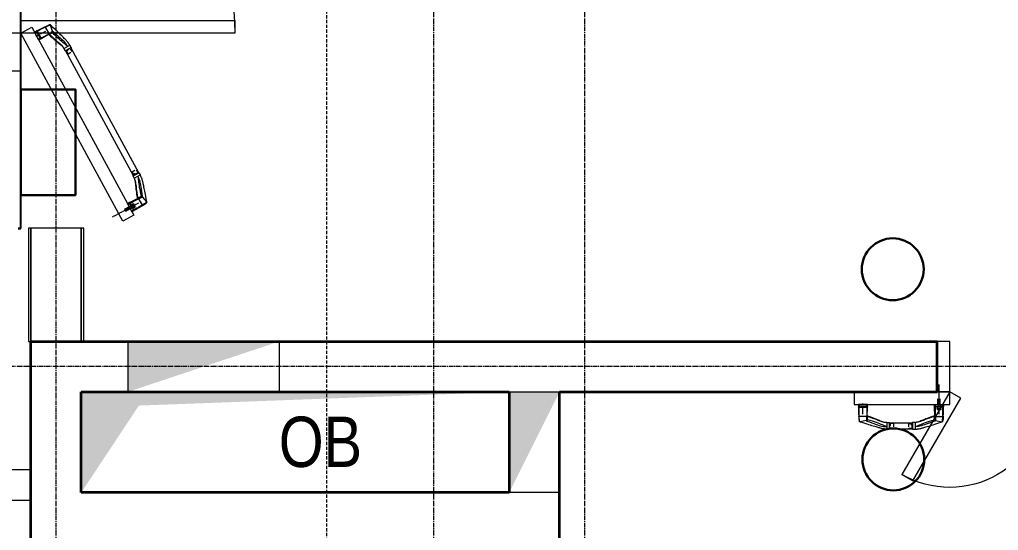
# Model space of a CAD drawing. Header units: millimetres. Extents: x -65509 to 912790, y 446 to 713294.
# Drawn here: x 483956 to 487844, y 513433 to 515462 of the extents above; entities that cross this region are included whole.
import ezdxf
from ezdxf import colors
from ezdxf.entities.mleader import LeaderData, LeaderLine
from ezdxf.math import Vec2, Vec3

# ---------------------------------------------------------------- set-up
doc = ezdxf.new("R2010")
doc.units = ezdxf.units.MM
for name, pattern in [('CENTER2', [28.575, 19.05, -3.175, 3.175, -3.175]), ('CENTERLINE', [30, 12, -1.5, 3, -1.5, 12]), ('DASHED', [19.05, 12.7, -6.35]), ('HIDDEN', [9.525, 6.35, -3.175])]:
    doc.linetypes.add(name, pattern=pattern)
for name, color, linetype, lineweight in [('АР_Витраж', 250, 'Continuous', 13), ('АР_Двери', 5, 'Continuous', 9), ('АР_Двери_витраж', 250, 'Continuous', 9), ('АР_Двери_внутренние_антипаника', 250, 'Continuous', 0), ('АР_Разрезы марка', 7, 'Continuous', 13), ('АР_Стены ЖБ', 250, 'Continuous', 35), ('АР_Стены кирпич', 250, 'Continuous', 20), ('АР_Стены ПЕНОблок', 250, 'Continuous', 20), ('АР_Тонкая', 250, 'Continuous', 5), ('ОВ_Шахты', 250, 'Continuous', 5), ('РД_Воронки с кровли', 250, 'Continuous', 18), ('РД_Оси_100', 250, 'Continuous', 0), ('РД_проем_инж перемыч_фахверк', 250, 'Continuous', 18), ('СКУД', 250, 'Continuous', 30)]:
    doc.layers.add(name, color=color, linetype=linetype, lineweight=lineweight)
doc.layers.add('МАГНИТЫ', color=7, linetype='Continuous', lineweight=30, true_color=0xd100d1)
doc.layers.add('РД_Витраж_вн', color=250, linetype='Continuous')
doc.layers.add('РД_Проем', color=250, linetype='Continuous', lineweight=0, plot=False)
doc.styles.add('style1', font='ARIALN.TTF')

# ---------------------------------------------------------------- blocks, each defined once
blk = doc.blocks.new('otv')
at = {"linetype": 'Continuous'}
blk.add_lwpolyline([(0, -1), (0, 0), (1, 0), (1, -1)], close=True, dxfattribs=at)
blk.add_solid([(0, -1), (0, 0), (0.1346, -0.1366), (1, 0)], dxfattribs=at)
blk = doc.blocks.new('otv_в_стене')
at = {"linetype": 'Continuous'}
blk.add_lwpolyline([(0, -1), (0, 0), (1, 0), (1, -1)], close=True, dxfattribs=at)
blk.add_solid([(0, -1), (0, 0), (0.5, -0.5), (1, 0)], dxfattribs=at)
blk = doc.blocks.new('UUNEW01NEW00')
at = {"layer": 'АР_Двери_внутренние_антипаника', "color": 40, "linetype": 'Continuous'}
for p, q in [((-9.1, 24), (9.1, 24)), ((-9.1, 19.3), (-9.1, 24)), ((9.1, 24), (9.1, 19.3)), ((-8.8, 1.3), (-13.2, -0.1)), ((-9, 18.2), (-9.1, 19.3)), ((-9, 17.1), (-9, 18.2)), ((-8.5, 1.5), (-9, 17.1)), ((-8.5, 1.5), (-8.8, 1.3)), ((8.3, 0.5), (8, -3.9)), ((-53, -19.5), (-53, -12.4)), ((-47.5, -11.9), (-52.5, -11.9)), ((-47.5, -11.9), (-46.3, -11.8)), ((-45.1, -11.7), (-46.3, -11.8)), ((-44.4, -11.5), (-45.1, -11.7)), ((-42.2, -11), (-44.4, -11.6)), ((-40, -10.4), (-42.2, -11)), ((-38, -9.7), (-40, -10.4)), ((-36.1, -9), (-38, -9.7)), ((-34.2, -8.3), (-36.1, -9)), ((-32.1, -7.5), (-34.2, -8.3)), ((-30.3, -6.7), (-32.1, -7.5)), ((-28.2, -5.9), (-30.3, -6.7)), ((-25.9, -4.9), (-28.2, -5.9)), ((-23.3, -3.9), (-25.9, -4.9)), ((-20.4, -2.7), (-23.3, -3.9)), ((-23.3, -20), (-20.2, -19.1)), ((-17, -1.5), (-20.4, -2.7)), ((-20.2, -19.1), (-17.7, -18.3)), ((-17.7, -18.3), (-14.9, -17.4)), ((-13.2, -0.1), (-17, -1.5)), ((-14.9, -17.4), (-11.8, -16.4)), ((-11.8, -16.4), (-8.3, -15.3)), ((-8.3, -15.3), (-4.5, -14.1)), ((-4.5, -14.1), (-0.2, -12.7)), ((-0.2, -12.7), (4.6, -11.2)), ((4.6, -11.2), (5.6, -10.9)), ((5.6, -10.9), (6.4, -10.5)), ((6.4, -10.5), (7.3, -9.6)), ((7.3, -9.6), (7.6, -8.9)), ((7.6, -8.9), (7.7, -8.7)), ((8, -3.9), (7.7, -8.6)), ((7.7, -8.7), (7.7, -8.6)), ((-53, -24.6), (-53, -19.5)), ((-52.5, -25.1), (-47.5, -25.1)), ((-47.5, -25.1), (-45.1, -25)), ((-45.1, -25), (-44.1, -24.9)), ((-44.1, -24.9), (-43.6, -24.9)), ((-43.6, -24.9), (-43, -24.8)), ((-43, -24.8), (-42.4, -24.8)), ((-42.4, -24.8), (-41.8, -24.7)), ((-41.8, -24.7), (-41.1, -24.6)), ((-41.1, -24.6), (-39.3, -24.3)), ((-39.3, -24.3), (-37.6, -23.9)), ((-37.6, -23.9), (-36.2, -23.6)), ((-36.2, -23.6), (-35.1, -23.3)), ((-35.1, -23.3), (-34.2, -23.1)), ((-34.2, -23.1), (-33.1, -22.8)), ((-33.1, -22.8), (-31.7, -22.5)), ((-31.7, -22.5), (-30.1, -22)), ((-30.1, -22), (-28.2, -21.5)), ((-28.2, -21.5), (-26, -20.8)), ((-26, -20.8), (-23.3, -20))]:
    blk.add_line(p, q, dxfattribs=at)
at = {"layer": 'АР_Двери_внутренние_антипаника', "color": 1, "linetype": 'Continuous'}
for p, q in [((-8.9, 19.4), (-8.5, 19.5)), ((-8.5, 19.5), (-8.2, 19.5)), ((-8.2, 19.5), (-7.8, 19.6)), ((-7.8, 19.6), (-7.5, 19.6)), ((-7.5, 19.6), (-7.1, 19.6)), ((-7.1, 24), (-7.1, 19.6)), ((-7.1, 19.6), (7.1, 19.6)), ((-7.1, 19.6), (-7.1, 18.3)), ((7.1, 19.6), (7.1, 24)), ((7.1, 19.6), (7.1, 18.3)), ((7.1, 19.6), (7.5, 19.6)), ((7.5, 19.6), (7.8, 19.6)), ((7.8, 19.6), (8.2, 19.5)), ((8.2, 19.5), (8.5, 19.5)), ((8.5, 19.5), (8.9, 19.4)), ((-9.3, 0.2), (-14.4, -1.5)), ((-9.2, 0.8), (-9.3, 0.2)), ((-9.3, -0.1), (-9.3, 0.2)), ((-9.2, 0.2), (-9.3, 0.2)), ((-9.1, 1), (-9.2, 0.8)), ((-8.9, 0.5), (-9.2, 0.2)), ((-9.1, 19.3), (-8.9, 19.4)), ((-9.1, 19.3), (-9, 18.8)), ((-9, 1.2), (-9.1, 1)), ((-9, 18.8), (-8.8, 18.6)), ((-8.8, 1.3), (-9, 1.2)), ((-8.7, 0.8), (-8.9, 0.5)), ((-8.8, 18.6), (-8.6, 18.4)), ((-8.6, 0.9), (-8.7, 0.8)), ((-8.6, 18.4), (-8.4, 18.2)), ((-8.6, 1), (-8.6, 0.9)), ((-8.5, 1), (-8.6, 1)), ((-8.4, 0.8), (-8.5, 1.5)), ((-8.4, 1.3), (-8.5, 1)), ((-8.4, 18.2), (-8.1, 18.1)), ((-8.4, 1.4), (-8.4, 0.4)), ((-8.3, 0.5), (-8.4, 0.8)), ((-8.4, 0.4), (-8.4, -0.4)), ((-8.4, 0.4), (-8.3, 0.4)), ((-8.1, 0.2), (-8.3, 0.5)), ((-8.1, 18.1), (-7.6, 18)), ((-7.8, 0.1), (-8.1, 0.2)), ((-7.4, 0), (-7.8, 0.1)), ((-7.5, 18.3), (-7.6, 18.2)), ((-7.6, 18.2), (-7.6, 18)), ((-7.6, 18), (-7.6, 16.2)), ((-7.6, 16.2), (-7.6, 14.1)), ((-7.6, 14.1), (-7.6, 12.2)), ((-7.6, 12.2), (-7.6, 9.8)), ((-7.6, 9.8), (-7.6, 7.8)), ((-7.6, 7.8), (-7.6, 6.2)), ((-7.6, 6.2), (-7.6, 4.7)), ((-7.6, 4.7), (-7.5, 3.2)), ((-7.4, 18.3), (-7.5, 18.3)), ((-7.5, 3.2), (-7.5, 1.6)), ((-7.5, 1.6), (-7.4, 0)), ((-7.5, 0), (-7.5, 0)), ((-7.5, 0), (-7.3, 0)), ((-7.3, 18.3), (-7.4, 18.3)), ((-7.4, 0), (7.4, 0)), ((-7.2, 18.3), (-7.3, 18.3)), ((-7.3, 0), (7.3, 0)), ((-7.1, 18.3), (-7.2, 18.3)), ((7.1, 18.3), (-7.1, 18.3)), ((-3.5, 16), (-4.6, 16.4)), ((-4.6, 16.4), (-4.6, 16.3)), ((-3.5, 15.9), (-4.6, 16.3)), ((-4.6, 16.3), (-3.8, 14.8)), ((-3.8, 14.8), (-3.3, 14.8)), ((-3, 14.7), (-3.8, 14.7)), ((-3.8, 14.7), (-3.8, 14.6)), ((-3, 14.6), (-3.8, 14.6)), ((-3.8, 14.6), (-3.8, 13.7)), ((-3.8, 13.7), (-3, 13.7)), ((-3.3, 14.8), (-3.6, 15.5)), ((-3.6, 15.5), (-2.7, 15.3)), ((-3.3, 14.9), (-3.6, 15.5)), ((-2.3, 15.7), (-3.5, 16)), ((-2.3, 15.6), (-3.5, 15.9)), ((-3.1, 14.4), (-3.4, 14.4)), ((-3.4, 14.4), (-3.4, 13.9)), ((-3.4, 14), (-3.1, 14)), ((-3.4, 13.9), (-3.1, 13.9)), ((-3.3, 14.9), (-3.3, 14.8)), ((-3, 14.4), (-3.1, 14.4)), ((-3.1, 14), (-3.1, 13.9)), ((-3.1, 14), (-3, 14)), ((-3.1, 13.9), (-3, 13.9)), ((-3, 14.7), (-3, 14.6)), ((-2.9, 14.7), (-3, 14.7)), ((-2.9, 14.6), (-3, 14.6)), ((-2.9, 14.4), (-3, 14.4)), ((-3, 14.4), (-3, 14.4)), ((-3, 14.4), (-3, 14.4)), ((-3, 14), (-3, 14)), ((-3, 14), (-3, 14)), ((-3, 14), (-2.9, 14)), ((-3, 13.9), (-3, 13.9)), ((-3, 13.9), (-3, 13.9)), ((-3, 13.9), (-2.9, 13.9)), ((-3, 13.7), (-2.9, 13.7)), ((-2.8, 14.7), (-2.9, 14.7)), ((-2.9, 14.7), (-2.9, 14.7)), ((-2.8, 14.5), (-2.9, 14.6)), ((-2.9, 14.6), (-2.9, 14.6)), ((-2.9, 14.3), (-2.9, 14.4)), ((-2.9, 14.3), (-2.9, 14.3)), ((-2.9, 14.3), (-2.9, 14.3)), ((-2.9, 14.3), (-2.9, 14.3)), ((-2.9, 14), (-2.9, 14.3)), ((-2.9, 14.1), (-2.9, 14)), ((-2.9, 14), (-2.9, 14.1)), ((-2.9, 14.1), (-2.9, 14.1)), ((-2.9, 14.1), (-2.9, 14.1)), ((-2.9, 14.1), (-2.9, 14.1)), ((-2.9, 14), (-2.9, 14)), ((-2.9, 13.9), (-2.9, 14)), ((-2.9, 14), (-2.9, 14)), ((-2.9, 14), (-2.9, 14)), ((-2.9, 13.9), (-2.9, 13.9)), ((-2.9, 13.9), (-2.9, 13.9)), ((-2.9, 13.7), (-2.8, 13.7)), ((-2.7, 14.6), (-2.8, 14.7)), ((-2.7, 14.5), (-2.8, 14.5)), ((-2.8, 13.7), (-2.8, 13.8)), ((-2.8, 13.8), (-2.7, 13.8)), ((-2.7, 15.3), (-1.7, 15.1)), ((-2.6, 14.6), (-2.7, 14.6)), ((-2.6, 14.5), (-2.7, 14.5)), ((-2.7, 13.8), (-2.6, 13.8)), ((-2.6, 14.5), (-2.6, 14.6)), ((-2.6, 14.6), (-2.6, 14.6)), ((-2.6, 14.4), (-2.6, 14.5)), ((-2.5, 14.5), (-2.6, 14.5)), ((-2.5, 14.4), (-2.6, 14.4)), ((-2.6, 14.4), (-2.6, 14.4)), ((-2.6, 13.8), (-2.6, 13.9)), ((-2.6, 13.9), (-2.5, 13.9)), ((-2.5, 14.4), (-2.5, 14.5)), ((-2.5, 14.4), (-2.5, 14.3)), ((-2.5, 14.3), (-2.5, 14.4)), ((-2.5, 14), (-2.5, 14.3)), ((-2.5, 13.9), (-2.5, 14)), ((-1, 15.5), (-2.3, 15.7)), ((-1, 15.4), (-2.3, 15.6)), ((-2.2, 14.5), (-2.3, 14.5)), ((-2.3, 14.5), (-2.3, 14.4)), ((-2.3, 14.4), (-2.3, 14.3)), ((-2.2, 14.4), (-2.3, 14.4)), ((-2.3, 14.4), (-2.3, 14.3)), ((-2.3, 14.3), (-2.3, 14)), ((-2.3, 14), (-2.3, 13.9)), ((-2.3, 13.9), (-2.3, 13.9)), ((-2.3, 13.9), (-2.2, 13.8)), ((-2.1, 14.6), (-2.2, 14.6)), ((-2.2, 14.6), (-2.2, 14.5)), ((-2.1, 14.5), (-2.2, 14.5)), ((-2.2, 14.5), (-2.2, 14.4)), ((-2.2, 13.8), (-2.2, 13.8)), ((-2.2, 13.8), (-2.1, 13.8)), ((-2, 14.7), (-2.1, 14.6)), ((-2, 14.6), (-2.1, 14.5)), ((-2.1, 14.6), (-2.1, 14.6)), ((-2.1, 14.5), (-2.1, 14.5)), ((-2.1, 13.8), (-2, 13.7)), ((-1.9, 14.7), (-2, 14.7)), ((-1.9, 14.6), (-2, 14.6)), ((-2, 13.7), (-2, 13.7)), ((-2, 13.7), (-1.9, 13.7)), ((-1.8, 14.7), (-1.9, 14.7)), ((-1.8, 14.6), (-1.9, 14.6)), ((-1.8, 14.4), (-1.9, 14.4)), ((-1.9, 14.4), (-1.9, 14.3)), ((-1.9, 14.3), (-1.9, 14)), ((-1.9, 14.3), (-1.9, 14.3)), ((-1.9, 14.3), (-1.9, 14.3)), ((-1.9, 14.3), (-1.9, 14.3)), ((-1.9, 14.1), (-1.9, 14.1)), ((-1.9, 14.1), (-1.9, 14.1)), ((-1.9, 14.1), (-1.9, 14.1)), ((-1.9, 14.1), (-1.8, 14)), ((-1.9, 14), (-1.9, 14)), ((-1.9, 14), (-1.9, 14)), ((-1.9, 14), (-1.9, 13.9)), ((-1.9, 13.9), (-1.8, 13.9)), ((-1.9, 13.7), (-1.8, 13.7)), ((-1.8, 14.7), (-1.8, 14.6)), ((-1.5, 14.7), (-1.8, 14.7)), ((-1.5, 14.6), (-1.8, 14.6)), ((-1.7, 14.4), (-1.8, 14.4)), ((-1.8, 14.4), (-1.8, 14.4)), ((-1.8, 14.4), (-1.8, 14.4)), ((-1.8, 14), (-1.8, 14)), ((-1.8, 14), (-1.8, 14)), ((-1.8, 14), (-1.7, 14)), ((-1.8, 13.9), (-1.8, 13.9)), ((-1.8, 13.9), (-1.8, 13.9)), ((-1.8, 13.9), (-1.7, 13.9)), ((-1.8, 13.7), (-1.5, 13.7)), ((-1.7, 15.1), (-0.7, 15)), ((-1.7, 14.4), (-1.7, 14.4)), ((-1.6, 14.4), (-1.7, 14.4)), ((-1.7, 14), (-1.7, 13.9)), ((-1.7, 14), (-1.7, 14)), ((-1.7, 14), (-1.6, 14)), ((-1.7, 13.9), (-1.6, 13.9)), ((-1.7, 13.9), (-1.7, 13.9)), ((-1.5, 14.4), (-1.6, 14.4)), ((-1.6, 14.4), (-1.6, 14.4)), ((-1.6, 14), (-1.6, 13.9)), ((-1.6, 14), (-1.6, 14)), ((-1.6, 14), (-1.5, 14)), ((-1.6, 13.9), (-1.6, 13.9)), ((-1.6, 13.9), (-1.5, 13.9)), ((-1.5, 14.7), (-1.5, 14.6)), ((-1.4, 14.7), (-1.5, 14.7)), ((-1.4, 14.6), (-1.5, 14.6)), ((-1.4, 14.3), (-1.5, 14.4)), ((-1.5, 14.4), (-1.5, 14.4)), ((-1.5, 14.4), (-1.5, 14.4)), ((-1.5, 14), (-1.4, 14.1)), ((-1.5, 14), (-1.5, 14)), ((-1.5, 14), (-1.5, 14)), ((-1.5, 14), (-1.5, 14)), ((-1.5, 13.9), (-1.5, 13.9)), ((-1.5, 13.9), (-1.5, 13.9)), ((-1.5, 13.9), (-1.5, 13.9)), ((-1.5, 13.9), (-1.4, 13.9)), ((-1.5, 13.7), (-1.4, 13.7)), ((-1.3, 14.7), (-1.4, 14.7)), ((-1.3, 14.6), (-1.4, 14.6)), ((-1.4, 14.3), (-1.4, 14.3)), ((-1.4, 14.3), (-1.4, 14.3)), ((-1.4, 14.3), (-1.4, 14.3)), ((-1.4, 14), (-1.4, 14.3)), ((-1.4, 14.1), (-1.4, 14)), ((-1.4, 14.1), (-1.4, 14.1)), ((-1.4, 14.1), (-1.4, 14.1)), ((-1.4, 14.1), (-1.4, 14.1)), ((-1.4, 13.9), (-1.4, 14)), ((-1.4, 14), (-1.4, 14)), ((-1.4, 14), (-1.4, 14)), ((-1.4, 13.7), (-1.3, 13.7)), ((-1.2, 14.6), (-1.3, 14.7)), ((-1.3, 14.7), (-1.3, 14.7)), ((-1.3, 14.5), (-1.3, 14.6)), ((-1.2, 14.5), (-1.3, 14.5)), ((-1.3, 13.7), (-1.2, 13.8)), ((-1.1, 14.6), (-1.2, 14.6)), ((-1.1, 14.5), (-1.2, 14.5)), ((-1.2, 13.8), (-1.2, 13.8)), ((-1.2, 13.8), (-1.1, 13.8)), ((-1.1, 14.5), (-1.1, 14.6)), ((-1.1, 14.6), (-1.1, 14.6)), ((-1.1, 14.4), (-1.1, 14.5)), ((-1, 14.5), (-1.1, 14.5)), ((-1, 14.4), (-1.1, 14.4)), ((-1.1, 14.4), (-1.1, 14.4)), ((-1.1, 13.8), (-1.1, 13.9)), ((-1.1, 13.9), (-1, 13.9)), ((0, 16.5), (-1, 15.5)), ((0, 16.4), (-1, 15.4)), ((-1, 15.5), (-1, 15.4)), ((-1, 14.4), (-1, 14.5)), ((-1, 14.3), (-1, 14.4)), ((-1, 14.4), (-1, 14.3)), ((-1, 14), (-1, 14.3)), ((-1, 13.9), (-1, 14)), ((0, 14.7), (-0.8, 14.7)), ((-0.8, 14.7), (-0.8, 14.6)), ((0, 14.6), (-0.8, 14.6)), ((-0.8, 14.6), (-0.8, 13.7)), ((-0.8, 13.7), (-0.4, 13.7)), ((-0.7, 15), (0, 15.7)), ((-0.1, 14.4), (-0.4, 14.4)), ((-0.4, 14.4), (-0.4, 14.2)), ((-0.4, 14.3), (-0.1, 14.3)), ((-0.4, 14.2), (-0.1, 14.2)), ((-0.4, 14.1), (-0.2, 14.1)), ((-0.4, 13.7), (-0.4, 14.1)), ((-0.2, 14.1), (0, 13.7)), ((0, 14.4), (-0.1, 14.4)), ((-0.1, 14.4), (-0.1, 14.4)), ((-0.1, 14.4), (-0.1, 14.4)), ((-0.1, 14.3), (-0.1, 14.2)), ((-0.1, 14.3), (-0.1, 14.3)), ((-0.1, 14.3), (-0.1, 14.3)), ((-0.1, 14.3), (0, 14.3)), ((-0.1, 14.2), (-0.1, 14.2)), ((-0.1, 14.2), (-0.1, 14.2)), ((-0.1, 14.2), (0, 14.2)), ((0, 16.5), (0, 16.4)), ((1, 15.5), (0, 16.5)), ((1, 15.4), (0, 16.4)), ((0, 15.7), (0.7, 15)), ((0, 14.7), (0, 14.6)), ((0.1, 14.7), (0, 14.7)), ((0.1, 14.6), (0, 14.6)), ((0, 14.3), (0, 14.4)), ((0, 14.4), (0, 14.4)), ((0, 14.3), (0, 14.4)), ((0, 14.4), (0, 14.4)), ((0, 14.4), (0, 14.4)), ((0, 14.4), (0, 14.4)), ((0, 14.4), (0, 14.4)), ((0, 14.3), (0, 14.3)), ((0, 14.3), (0, 14.3)), ((0, 14.3), (0, 14.3)), ((0, 14.2), (0, 14.3)), ((0, 14.3), (0, 14.3)), ((0, 14.3), (0, 14.3)), ((0, 14.3), (0, 14.3)), ((0, 14.2), (0, 14.2)), ((0, 14.2), (0, 14.2)), ((0, 13.7), (0.5, 13.7)), ((0.2, 14.7), (0.1, 14.7)), ((0.2, 14.6), (0.1, 14.6)), ((0.3, 14.6), (0.2, 14.7)), ((0.2, 14.7), (0.2, 14.7)), ((0.2, 14.5), (0.2, 14.6)), ((0.3, 14.5), (0.2, 14.5)), ((0.5, 13.7), (0.2, 14.1)), ((0.2, 14.1), (0.3, 14.1)), ((0.4, 14.6), (0.3, 14.6)), ((0.4, 14.5), (0.3, 14.5)), ((0.3, 14.1), (0.4, 14.2)), ((0.3, 14.1), (0.3, 14.1)), ((0.5, 13.8), (0.3, 14.1)), ((0.4, 14.5), (0.4, 14.6)), ((0.4, 14.6), (0.4, 14.6)), ((0.4, 14.4), (0.4, 14.5)), ((0.4, 14.4), (0.4, 14.5)), ((0.4, 14.5), (0.4, 14.5)), ((0.4, 14.3), (0.4, 14.4)), ((0.4, 14.4), (0.4, 14.4)), ((0.4, 14.4), (0.4, 14.4)), ((0.4, 14.2), (0.4, 14.3)), ((0.4, 14.3), (0.4, 14.3)), ((0.4, 14.2), (0.4, 14.2)), ((0.5, 13.8), (0.5, 13.7)), ((0.7, 15), (1.7, 15.1)), ((0.7, 14.7), (0.7, 14.6)), ((1.4, 14.7), (0.7, 14.7)), ((1.4, 14.6), (0.7, 14.6)), ((0.7, 14.6), (0.7, 13.7)), ((0.7, 13.7), (1.1, 13.7)), ((2.3, 15.7), (1, 15.5)), ((2.3, 15.6), (1, 15.4)), ((1, 15.5), (1, 15.4)), ((1.1, 13.7), (1.1, 14.3)), ((1.1, 14.3), (1.2, 14.3)), ((1.2, 14.3), (1.5, 13.7)), ((1.4, 14.7), (1.4, 14.6)), ((1.6, 14.2), (1.4, 14.7)), ((1.6, 14.1), (1.4, 14.6)), ((1.5, 13.7), (1.8, 13.7)), ((1.6, 14.2), (1.6, 14.1)), ((1.7, 14.2), (1.6, 14.2)), ((1.7, 14.1), (1.6, 14.1)), ((1.7, 15.1), (2.7, 15.3)), ((1.9, 14.7), (1.7, 14.2)), ((1.9, 14.6), (1.7, 14.1)), ((1.7, 14.2), (1.7, 14.1)), ((1.8, 13.7), (2, 14.3)), ((1.9, 14.7), (1.9, 14.6)), ((2.5, 14.7), (1.9, 14.7)), ((2.5, 14.6), (1.9, 14.6)), ((2, 14.3), (2.2, 14.3)), ((2.2, 14.3), (2.2, 13.7)), ((2.2, 13.7), (2.5, 13.7)), ((3.5, 16), (2.3, 15.7)), ((3.5, 15.9), (2.3, 15.6)), ((2.5, 14.7), (2.5, 14.6)), ((2.5, 13.7), (2.5, 14.6)), ((2.7, 15.3), (3.6, 15.5)), ((3.1, 14.7), (2.7, 13.8)), ((3.1, 14.6), (2.7, 13.7)), ((2.7, 13.8), (2.7, 13.7)), ((2.7, 13.7), (3.2, 13.7)), ((3.1, 14.7), (3.1, 14.6)), ((3.9, 14.7), (3.1, 14.7)), ((3.9, 14.6), (3.1, 14.6)), ((3.2, 13.7), (3.2, 13.9)), ((3.2, 13.9), (3.8, 13.9)), ((3.6, 15.5), (3.3, 14.8)), ((3.6, 15.5), (3.3, 14.9)), ((3.3, 14.9), (3.3, 14.8)), ((3.3, 14.8), (3.8, 14.8)), ((3.4, 14.3), (3.3, 14)), ((3.3, 14.1), (3.7, 14.1)), ((3.3, 14), (3.7, 14)), ((3.6, 14.3), (3.4, 14.3)), ((4.6, 16.4), (3.5, 16)), ((4.6, 16.3), (3.5, 15.9)), ((3.7, 14), (3.6, 14.3)), ((3.8, 14.8), (4.6, 16.3)), ((3.8, 13.9), (3.8, 13.7)), ((3.8, 13.7), (4.2, 13.7)), ((3.9, 14.7), (3.9, 14.6)), ((4.2, 13.8), (3.9, 14.7)), ((4.2, 13.7), (3.9, 14.6)), ((4.2, 13.8), (4.2, 13.7)), ((4.6, 16.4), (4.6, 16.3)), ((6.7, -9.4), (7.3, 0)), ((7.2, 18.3), (7.1, 18.3)), ((7.3, 18.3), (7.2, 18.3)), ((7.5, 18.3), (7.3, 18.3)), ((7.4, 0), (7.5, 2)), ((7.8, 0.1), (7.4, 0)), ((7.6, 18.2), (7.5, 18.3)), ((7.5, 2), (7.6, 4)), ((7.6, 18), (7.6, 18.2)), ((7.6, 18), (8.1, 18.1)), ((7.6, 16.2), (7.6, 18)), ((7.6, 14.2), (7.6, 16.2)), ((7.6, 12.3), (7.6, 14.2)), ((7.6, 9.9), (7.6, 12.3)), ((7.6, 8), (7.6, 9.9)), ((7.6, 5.9), (7.6, 8)), ((7.6, 4), (7.6, 5.9)), ((8.1, 0.2), (7.8, 0.1)), ((8.1, 18.1), (8.4, 18.2)), ((8.3, 0.5), (8.1, 0.2)), ((8.4, 0.8), (8.3, 0.5)), ((8.4, 18.2), (8.6, 18.4)), ((8.6, 18.4), (8.8, 18.6)), ((8.8, 18.6), (9, 18.8)), ((8.9, 19.4), (9.1, 19.3)), ((9, 18.8), (9.1, 19.3)), ((-52.5, -11.9), (-52.5, -19.8)), ((-47.5, -11.9), (-47.5, -19.8)), ((-47.5, -11.9), (-47.5, -11.9)), ((-46, -19.6), (-44.5, -19.2)), ((-43.1, -11.4), (-44.5, -11.6)), ((-44.5, -19.2), (-42.9, -18.5)), ((-41.6, -11.2), (-43.1, -11.4)), ((-42.9, -18.5), (-41.3, -17.7)), ((-39.3, -10.7), (-41.6, -11.2)), ((-41.3, -17.7), (-39, -16.7)), ((-37.8, -19.2), (-40.6, -19.6)), ((-36.7, -9.9), (-39.3, -10.7)), ((-39, -16.7), (-36.4, -15.7)), ((-34.9, -18.5), (-37.8, -19.2)), ((-33.8, -8.9), (-36.7, -9.9)), ((-36.4, -15.7), (-33.5, -14.5)), ((-31.9, -17.6), (-34.9, -18.5)), ((-30.7, -7.7), (-33.8, -8.9)), ((-33.5, -14.5), (-30.3, -13.4)), ((-28.7, -16.6), (-31.9, -17.6)), ((-27.2, -6.3), (-30.7, -7.7)), ((-30.3, -13.4), (-26.8, -12.1)), ((-25.2, -15.3), (-28.7, -16.6)), ((-23.3, -4.8), (-27.2, -6.3)), ((-26.8, -12.1), (-22.9, -10.9)), ((-21.4, -13.9), (-25.2, -15.3)), ((-19.1, -3.2), (-23.3, -4.8)), ((-22.9, -10.9), (-18.7, -9.6)), ((-17.3, -12.4), (-21.4, -13.9)), ((-14.4, -1.5), (-19.1, -3.2)), ((-18.7, -9.6), (-14, -8.2)), ((-12.8, -10.8), (-17.3, -12.4)), ((-14, -8.2), (-8.8, -6.6)), ((-7.8, -9.1), (-12.8, -10.8)), ((-9, -3.8), (-9.3, -0.1)), ((-8.8, -6.6), (-9, -3.8)), ((-8.8, -6.6), (-8.8, -6.6)), ((-8.8, -7.3), (-8.8, -6.6)), ((-8.8, -6.6), (-8.7, -6.6)), ((-8.5, -8.1), (-8.8, -7.3)), ((-8.7, -6.6), (-8.6, -6.6)), ((-8.6, -6.6), (-8.4, -6.7)), ((-8.2, -8.7), (-8.5, -8.1)), ((-8.4, -0.4), (-8.3, -0.9)), ((-8.4, -6.7), (-8.1, -6.7)), ((-8.3, -0.9), (-8.3, -1.1)), ((-8.3, -1.1), (-8.3, -1.1)), ((-8.3, -1.2), (-8.2, -1.2)), ((-8.2, -1.2), (-8.2, -1.2)), ((-8.2, -1.2), (-8.2, -1.5)), ((-8.2, -1.5), (-8.2, -1.5)), ((-7.8, -9.1), (-8.2, -8.7)), ((-8.1, -6.7), (-8, -6.6)), ((-8, -7.1), (-8.1, -6.7)), ((-8.1, -6.7), (-8.1, -6.7)), ((-8, -6.6), (-8, -6.6)), ((-8, -6.6), (-7.9, -6.6)), ((-7.6, -7.6), (-8, -7.1)), ((-7.8, -6.9), (-7.9, -6.6)), ((-7.9, -6.6), (-7.9, -6.7)), ((-7.9, -6.7), (-7.9, -6.6)), ((-7.5, -7.2), (-7.8, -6.9)), ((-7.4, -8.9), (-7.8, -9.1)), ((-7.2, -8), (-7.6, -7.6)), ((-7.2, -7.4), (-7.5, -7.2)), ((-7.1, -8.7), (-7.4, -8.9)), ((-7.3, 0), (-7.2, -1.7)), ((-7.2, -1.7), (-7.2, -3.1)), ((-7.2, -3.1), (-7.1, -4.5)), ((-6.9, -7.4), (-7.2, -7.4)), ((-6.7, -8.2), (-7.2, -8)), ((-7.1, -4.5), (-7, -6)), ((-6.7, -8.2), (-7.1, -8.7)), ((-7, -6), (-6.9, -7.4)), ((-6.9, -7.4), (-6.8, -7.5)), ((-6.8, -7.5), (-6.8, -7.5)), ((-6.8, -7.5), (-6.8, -7.6)), ((-6.8, -7.6), (-6.8, -7.6)), ((-6.8, -7.6), (-6.8, -7.6)), ((-6.8, -7.6), (-6.8, -7.6)), ((-6.8, -7.6), (-6.8, -7.6)), ((-6.8, -7.6), (-6.8, -7.6)), ((-6.8, -7.6), (-6.8, -7.6)), ((-6.8, -7.6), (-6.8, -7.6)), ((-6.8, -7.6), (-6.8, -7.6)), ((-6.8, -7.6), (-6.8, -7.6)), ((-6.8, -7.6), (-6.8, -7.6)), ((-6.8, -7.6), (-6.8, -7.6)), ((-6.8, -7.6), (-6.8, -7.6)), ((-6.8, -7.6), (-6.8, -7.6)), ((-6.8, -7.6), (-6.7, -7.8)), ((-6.7, -7.8), (-6.6, -8)), ((-6.6, -8), (-6.7, -8.1)), ((-6.7, -8.1), (-6.7, -8.2)), ((-6.7, -8.2), (5.6, -10.6)), ((5.6, -10.6), (6.3, -10)), ((5.6, -10.6), (6, -10.6)), ((6, -10.6), (6.3, -10.5)), ((6.3, -10), (6.6, -9.7)), ((6.3, -10.5), (6.4, -10.5)), ((6.6, -9.7), (6.7, -9.4)), ((6.7, -9.4), (7.1, -9.3)), ((7.1, -9.3), (7.4, -9.1)), ((7.4, -9.1), (7.6, -8.9)), ((8.3, -0.4), (8.3, -0.3)), ((-52.5, -19.8), (-52.5, -25.1)), ((-52.5, -25.1), (-47.5, -25.1)), ((-47.5, -19.8), (-46, -19.6)), ((-45.9, -19.8), (-47.5, -19.8)), ((-47.5, -19.8), (-47.5, -25.1)), ((-44.3, -19.8), (-45.9, -19.8)), ((-42.5, -19.7), (-44.3, -19.8)), ((-40.6, -19.6), (-42.5, -19.7))]:
    blk.add_line(p, q, dxfattribs=at)
at = {"layer": 'АР_Двери_внутренние_антипаника', "color": 1, "linetype": 'CENTERLINE'}
blk.add_line((0, 4.4), (0, 26), dxfattribs=at)
at = {"layer": 'АР_Двери_внутренние_антипаника', "color": 1, "linetype": 'HIDDEN'}
for p, q in [((-60.5, -14), (-53, -14)), ((-60.5, -14), (-60.5, -23)), ((-54.5, -17.6), (-54.5, -14.1)), ((-54.5, -14.1), (-53, -14.1)), ((-54.5, -17.6), (-53, -17.6)), ((-60.5, -23), (-53, -23))]:
    blk.add_line(p, q, dxfattribs=at)
at = {"layer": 'АР_Двери_внутренние_антипаника', "color": 1, "linetype": 'Continuous'}
blk.add_arc((490.8, 29.3), 500, 183.3082, 184.1216, dxfattribs=at)
at = {"layer": 'АР_Двери_внутренние_антипаника', "color": 40, "linetype": 'Continuous'}
for centre, radius, start, end in [((-490.9, 27.7), 500, 356.9219, 359.0377), ((-52.5, -12.4), 0.5, 90, 180), ((-52.5, -24.6), 0.5, 180, 270)]:
    blk.add_arc(centre, radius, start, end, dxfattribs=at)
at = {"layer": 'АР_Двери_внутренние_антипаника', "color": 1, "linetype": 'Continuous'}
blk.add_point((0, 0), dxfattribs=at)
blk = doc.blocks.new('66NEW00')
at = {"layer": 'АР_Двери_внутренние_антипаника', "color": 40, "linetype": 'Continuous'}
for p, q in [((9.1, 0), (-9.1, 0)), ((-9.1, 0), (-9.1, -4.7)), ((9.1, -4.7), (9.1, 0)), ((8.5, -22.4), (9, -6.9)), ((9, -5.7), (9.1, -4.7)), ((9, -6.9), (9, -5.7)), ((-8.3, -23.5), (-8, -27.9)), ((-8, -27.9), (-7.7, -32.5)), ((-7.7, -32.7), (-7.7, -32.5)), ((-7.6, -32.8), (-7.7, -32.7)), ((-7.3, -33.6), (-7.6, -32.8)), ((-6.4, -34.5), (-7.3, -33.6)), ((-5.6, -34.9), (-6.4, -34.5)), ((-4.6, -35.2), (-5.6, -34.9)), ((0.2, -36.7), (-4.6, -35.2)), ((4.5, -38.1), (0.2, -36.7)), ((8.3, -39.3), (4.5, -38.1)), ((8.5, -22.4), (8.8, -22.7)), ((8.8, -22.7), (13.2, -24.1)), ((13.2, -24.1), (17, -25.5)), ((17, -25.5), (20.4, -26.7)), ((20.4, -26.7), (23.3, -27.9)), ((23.3, -27.9), (25.9, -28.9)), ((25.9, -28.9), (28.2, -29.9)), ((28.2, -29.9), (30.3, -30.7)), ((30.3, -30.7), (32.1, -31.4)), ((32.1, -31.4), (34.2, -32.3)), ((34.2, -32.3), (36.1, -33)), ((36.1, -33), (38, -33.7)), ((38, -33.7), (40, -34.4)), ((40, -34.4), (42.2, -35)), ((42.2, -35), (44.4, -35.5)), ((44.4, -35.5), (45.1, -35.6)), ((45.1, -35.6), (46.3, -35.8)), ((47.5, -35.8), (46.3, -35.8)), ((47.5, -35.8), (52.5, -35.8)), ((53, -43.4), (53, -36.3)), ((11.8, -40.4), (8.3, -39.3)), ((14.9, -41.4), (11.8, -40.4)), ((17.7, -42.3), (14.9, -41.4)), ((20.2, -43), (17.7, -42.3)), ((23.3, -44), (20.2, -43)), ((26, -44.8), (23.3, -44)), ((28.2, -45.4), (26, -44.8)), ((30.1, -46), (28.2, -45.4)), ((31.7, -46.4), (30.1, -46)), ((33.1, -46.8), (31.7, -46.4)), ((34.2, -47.1), (33.1, -46.8)), ((35.1, -47.3), (34.2, -47.1)), ((36.2, -47.6), (35.1, -47.3)), ((37.6, -47.9), (36.2, -47.6)), ((39.3, -48.2), (37.6, -47.9)), ((41.1, -48.6), (39.3, -48.2)), ((41.8, -48.7), (41.1, -48.6)), ((42.4, -48.7), (41.8, -48.7)), ((43, -48.8), (42.4, -48.7)), ((43.6, -48.9), (43, -48.8)), ((44.1, -48.9), (43.6, -48.9)), ((45.1, -49), (44.1, -48.9)), ((47.5, -49.1), (45.1, -49)), ((52.5, -49.1), (47.5, -49.1)), ((53, -48.6), (53, -43.4))]:
    blk.add_line(p, q, dxfattribs=at)
at = {"layer": 'АР_Двери_внутренние_антипаника', "color": 1, "linetype": 'Continuous'}
for p, q in [((-7.1, -4.4), (-7.1, 0)), ((7.1, 0), (7.1, -4.4)), ((-8.9, -4.6), (-9.1, -4.7)), ((-9, -5.2), (-9.1, -4.7)), ((-8.8, -5.4), (-9, -5.2)), ((-8.5, -4.5), (-8.9, -4.6)), ((-8.6, -5.6), (-8.8, -5.4)), ((-8.4, -5.7), (-8.6, -5.6)), ((-8.2, -4.4), (-8.5, -4.5)), ((-8.1, -5.8), (-8.4, -5.7)), ((-7.8, -4.4), (-8.2, -4.4)), ((-7.6, -5.9), (-8.1, -5.8)), ((-7.5, -4.4), (-7.8, -4.4)), ((-7.6, -5.8), (-7.5, -5.7)), ((-7.6, -5.9), (-7.6, -5.8)), ((-7.6, -7.7), (-7.6, -5.9)), ((-7.6, -9.8), (-7.6, -7.7)), ((-7.6, -11.7), (-7.6, -9.8)), ((-7.6, -14), (-7.6, -11.7)), ((-7.6, -16), (-7.6, -14)), ((-7.6, -18.1), (-7.6, -16)), ((-7.6, -19.9), (-7.6, -18.1)), ((-7.1, -4.4), (-7.5, -4.4)), ((-7.5, -5.7), (-7.3, -5.7)), ((-7.3, -5.7), (-7.2, -5.6)), ((-7.2, -5.6), (-7.1, -5.6)), ((7.1, -4.4), (-7.1, -4.4)), ((-7.1, -4.4), (-7.1, -5.6)), ((-7.1, -5.6), (7.1, -5.6)), ((7.1, -4.4), (7.1, -5.6)), ((7.5, -4.4), (7.1, -4.4)), ((7.1, -5.6), (7.2, -5.6)), ((7.2, -5.6), (7.3, -5.7)), ((7.3, -5.7), (7.4, -5.7)), ((7.4, -5.7), (7.5, -5.7)), ((7.8, -4.4), (7.5, -4.4)), ((7.5, -5.7), (7.6, -5.8)), ((7.6, -19.3), (7.5, -20.8)), ((8.1, -5.8), (7.6, -5.9)), ((7.6, -5.8), (7.6, -5.9)), ((7.6, -5.9), (7.6, -7.8)), ((7.6, -7.8), (7.6, -9.9)), ((7.6, -9.9), (7.6, -11.8)), ((7.6, -11.8), (7.6, -14.2)), ((7.6, -14.2), (7.6, -16.2)), ((7.6, -16.2), (7.6, -17.8)), ((7.6, -17.8), (7.6, -19.3)), ((8.2, -4.4), (7.8, -4.4)), ((8.4, -5.7), (8.1, -5.8)), ((8.5, -4.5), (8.2, -4.4)), ((8.6, -5.6), (8.4, -5.7)), ((8.9, -4.6), (8.5, -4.5)), ((8.8, -5.4), (8.6, -5.6)), ((9, -5.2), (8.8, -5.4)), ((9.1, -4.7), (8.9, -4.6)), ((9.1, -4.7), (9, -5.2)), ((-8.4, -23.1), (-8.3, -23.5)), ((-8.3, -23.5), (-8.1, -23.7)), ((-8.3, -24.4), (-8.3, -24.2)), ((-8.1, -23.7), (-7.8, -23.9)), ((-7.8, -23.9), (-7.4, -24)), ((-7.5, -21.9), (-7.6, -19.9)), ((-7.4, -33.1), (-7.6, -32.8)), ((-7.4, -24), (-7.5, -21.9)), ((7.4, -24), (-7.4, -24)), ((-7.1, -33.3), (-7.4, -33.1)), ((7.3, -24), (-7.3, -24)), ((-6.7, -33.3), (-7.3, -24)), ((-6.7, -33.3), (-7.1, -33.3)), ((-6.6, -33.7), (-6.7, -33.3)), ((-6.3, -34), (-6.6, -33.7)), ((-6.3, -34.5), (-6.4, -34.4)), ((-5.6, -34.5), (-6.3, -34)), ((-6, -34.6), (-6.3, -34.5)), ((-5.6, -34.5), (-6, -34.6)), ((6.7, -32.2), (-5.6, -34.5)), ((6.7, -31.8), (6.6, -32)), ((6.6, -32), (6.7, -32.1)), ((6.8, -31.6), (6.7, -31.8)), ((6.7, -32.2), (7.2, -32)), ((6.7, -32.1), (6.7, -32.2)), ((6.7, -32.2), (7.1, -32.7)), ((6.9, -31.4), (6.8, -31.5)), ((6.8, -31.5), (6.8, -31.5)), ((6.8, -31.5), (6.8, -31.5)), ((6.8, -31.5), (6.8, -31.6)), ((6.8, -31.6), (6.8, -31.6)), ((6.8, -31.6), (6.8, -31.6)), ((6.8, -31.6), (6.8, -31.6)), ((6.8, -31.6), (6.8, -31.6)), ((6.8, -31.6), (6.8, -31.6)), ((6.8, -31.6), (6.8, -31.6)), ((6.8, -31.6), (6.8, -31.6)), ((6.8, -31.6), (6.8, -31.6)), ((6.8, -31.6), (6.8, -31.6)), ((6.8, -31.6), (6.8, -31.6)), ((6.8, -31.6), (6.8, -31.6)), ((6.8, -31.6), (6.8, -31.6)), ((7, -29.9), (6.9, -31.4)), ((6.9, -31.4), (7.2, -31.3)), ((7.1, -28.5), (7, -29.9)), ((7.2, -27.1), (7.1, -28.5)), ((7.1, -32.7), (7.4, -32.9)), ((7.3, -24), (7.2, -25.6)), ((7.2, -25.6), (7.2, -27.1)), ((7.2, -31.3), (7.5, -31.2)), ((7.2, -32), (7.6, -31.6)), ((7.5, -24), (7.3, -24)), ((7.5, -22.4), (7.4, -24)), ((7.4, -24), (7.8, -23.9)), ((7.4, -32.9), (7.8, -33.1)), ((7.5, -20.8), (7.5, -22.4)), ((7.5, -24), (7.5, -24)), ((7.5, -31.2), (7.8, -30.9)), ((7.6, -31.6), (8, -31.1)), ((7.8, -23.9), (8.1, -23.7)), ((7.8, -30.9), (7.9, -30.6)), ((7.8, -33.1), (8.2, -32.7)), ((7.8, -33.1), (12.8, -34.8)), ((8, -30.6), (7.9, -30.6)), ((7.9, -30.6), (7.9, -30.6)), ((7.9, -30.6), (7.9, -30.6)), ((8, -31.1), (8.1, -30.6)), ((8.1, -30.6), (8, -30.6)), ((8, -30.6), (8, -30.6)), ((8.1, -23.7), (8.3, -23.5)), ((8.1, -30.7), (8.1, -30.6)), ((8.4, -30.7), (8.1, -30.7)), ((8.2, -25.1), (8.2, -25.2)), ((8.3, -25.1), (8.2, -25.1)), ((8.2, -25.2), (8.2, -25.5)), ((8.2, -25.5), (8.2, -25.5)), ((8.2, -32.7), (8.5, -32.1)), ((8.3, -23.5), (8.4, -23.1)), ((8.4, -23.6), (8.3, -23.6)), ((8.4, -24.3), (8.3, -24.8)), ((8.3, -24.8), (8.3, -25.1)), ((8.3, -25.1), (8.3, -25.1)), ((8.4, -23.1), (8.5, -22.4)), ((8.4, -22.6), (8.5, -22.9)), ((8.4, -22.6), (8.4, -23.6)), ((8.4, -23.6), (8.4, -24.3)), ((8.6, -30.6), (8.4, -30.7)), ((8.5, -22.9), (8.6, -23)), ((8.5, -32.1), (8.8, -31.3)), ((8.6, -23), (8.6, -23.1)), ((8.6, -23.1), (8.7, -23.2)), ((8.7, -30.6), (8.6, -30.6)), ((8.7, -23.2), (8.9, -23.4)), ((8.8, -30.6), (8.7, -30.6)), ((8.8, -22.7), (9, -22.8)), ((8.8, -30.6), (9, -27.8)), ((14, -32.2), (8.8, -30.6)), ((8.8, -30.6), (8.8, -30.6)), ((8.8, -31.3), (8.8, -30.6)), ((8.9, -23.4), (9.2, -23.8)), ((9, -22.8), (9.1, -22.9)), ((9, -27.8), (9.3, -24)), ((9.1, -22.9), (9.2, -23.2)), ((9.2, -23.2), (9.3, -23.8)), ((9.2, -23.8), (9.3, -23.8)), ((9.3, -23.8), (14.4, -25.5)), ((9.3, -24), (9.3, -23.8)), ((12.8, -34.8), (17.3, -36.4)), ((18.7, -33.6), (14, -32.2)), ((14.4, -25.5), (19.1, -27.2)), ((17.3, -36.4), (21.4, -37.9)), ((22.9, -34.9), (18.7, -33.6)), ((19.1, -27.2), (23.3, -28.8)), ((21.4, -37.9), (25.2, -39.3)), ((26.8, -36.1), (22.9, -34.9)), ((23.3, -28.8), (27.2, -30.3)), ((30.3, -37.3), (26.8, -36.1)), ((27.2, -30.3), (30.7, -31.7)), ((33.5, -38.5), (30.3, -37.3)), ((30.7, -31.7), (33.8, -32.9)), ((36.4, -39.6), (33.5, -38.5)), ((33.8, -32.9), (36.7, -33.9)), ((36.7, -33.9), (39.3, -34.6)), ((39.3, -34.6), (41.6, -35.1)), ((41.6, -35.1), (43.1, -35.4)), ((43.1, -35.4), (44.5, -35.6)), ((47.5, -35.9), (47.5, -43.7)), ((47.5, -35.9), (47.5, -35.9)), ((52.5, -35.9), (52.5, -43.7)), ((25.2, -39.3), (28.7, -40.5)), ((28.7, -40.5), (31.9, -41.6)), ((31.9, -41.6), (34.9, -42.5)), ((34.9, -42.5), (37.8, -43.2)), ((39, -40.7), (36.4, -39.6)), ((37.8, -43.2), (40.6, -43.6)), ((41.3, -41.7), (39, -40.7)), ((40.6, -43.6), (42.5, -43.7)), ((42.9, -42.5), (41.3, -41.7)), ((42.5, -43.7), (44.3, -43.7)), ((44.5, -43.1), (42.9, -42.5)), ((44.3, -43.7), (45.9, -43.7)), ((46, -43.6), (44.5, -43.1)), ((45.9, -43.7), (47.5, -43.7)), ((47.5, -43.7), (46, -43.6)), ((47.5, -43.7), (47.5, -49.1)), ((52.5, -49.1), (47.5, -49.1)), ((52.5, -43.7), (52.5, -49.1))]:
    blk.add_line(p, q, dxfattribs=at)
at = {"layer": 'АР_Двери_внутренние_антипаника', "color": 1, "linetype": 'CENTERLINE'}
blk.add_line((0, -19.6), (0, 2), dxfattribs=at)
at = {"layer": 'АР_Двери_внутренние_антипаника', "color": 1, "linetype": 'HIDDEN'}
for p, q in [((60.5, -38), (53, -38)), ((54.5, -38.1), (53, -38.1)), ((54.5, -41.6), (54.5, -38.1)), ((60.5, -38), (60.5, -47)), ((54.5, -41.6), (53, -41.6)), ((60.5, -47), (53, -47))]:
    blk.add_line(p, q, dxfattribs=at)
at = {"layer": 'АР_Двери_внутренние_антипаника', "color": 40, "linetype": 'Continuous'}
for centre, radius, start, end in [((490.9, 3.7), 500, 180.9623, 183.0781), ((52.5, -36.3), 0.5, 0, 90), ((52.5, -48.6), 0.5, 270, 0)]:
    blk.add_arc(centre, radius, start, end, dxfattribs=at)
at = {"layer": 'АР_Двери_внутренние_антипаника', "color": 1, "linetype": 'Continuous'}
blk.add_arc((-490.8, 5.3), 500, 355.8784, 356.6918, dxfattribs=at)
blk.add_point((0, 0), dxfattribs=at)
blk = doc.blocks.new('*U522')
at = {"layer": 'АР_Двери_внутренние_антипаника', "color": 40, "linetype": 'Continuous'}
for p, q in [((196.1, 97.1), (106, 97.1)), ((196.1, 72.7), (106, 72.7)), ((-4.5, 0), (-4.5, -22.2)), ((4.5, 0), (4.5, -22.2))]:
    blk.add_line(p, q, dxfattribs=at)
at = {"layer": 'АР_Двери_внутренние_антипаника', "color": 1, "linetype": 'HIDDEN'}
for p, q in [((4.5, 7.5), (-4.5, 7.5)), ((-4.5, 0), (-4.5, 7.5)), ((4.5, 0), (4.5, 7.5))]:
    blk.add_line(p, q, dxfattribs=at)
at = {"layer": 'АР_Двери_внутренние_антипаника', "color": 1, "linetype": 'Continuous'}
for p, q in [((-1.4, -22.2), (-3.7, 0)), ((3.7, 0), (1.4, -22.2))]:
    blk.add_line(p, q, dxfattribs=at)
at = {"layer": 'АР_Двери_внутренние_антипаника', "color": 1, "linetype": 'CENTERLINE'}
blk.add_line((0, -4), (0, -79.7), dxfattribs=at)
at = {"layer": 'АР_Двери_внутренние_антипаника', "xscale": 2, "yscale": 2, "zscale": 2, "rotation": 180}
for name, p in [('UUNEW01NEW00', (0, 47.9)), ('66NEW00', (302.1, 0))]:
    blk.add_blockref(name, p, dxfattribs=at)
blk = doc.blocks.new('*U633')
at = {"layer": 'АР_Двери_внутренние_антипаника', "color": 40, "linetype": 'Continuous'}
for p, q in [((669.9, 97.1), (106, 97.1)), ((669.9, 72.7), (106, 72.7)), ((-4.5, 0), (-4.5, -22.2)), ((4.5, 0), (4.5, -22.2))]:
    blk.add_line(p, q, dxfattribs=at)
at = {"layer": 'АР_Двери_внутренние_антипаника', "color": 1, "linetype": 'HIDDEN'}
for p, q in [((4.5, 7.5), (-4.5, 7.5)), ((-4.5, 0), (-4.5, 7.5)), ((4.5, 0), (4.5, 7.5))]:
    blk.add_line(p, q, dxfattribs=at)
at = {"layer": 'АР_Двери_внутренние_антипаника', "color": 1, "linetype": 'Continuous'}
for p, q in [((-1.4, -22.2), (-3.7, 0)), ((3.7, 0), (1.4, -22.2))]:
    blk.add_line(p, q, dxfattribs=at)
at = {"layer": 'АР_Двери_внутренние_антипаника', "color": 1, "linetype": 'CENTERLINE'}
blk.add_line((0, -4), (0, -79.7), dxfattribs=at)
at = {"layer": 'АР_Двери_внутренние_антипаника', "xscale": 2, "yscale": 2, "zscale": 2, "rotation": 180}
for name, p in [('UUNEW01NEW00', (0, 47.9)), ('66NEW00', (775.9, 0))]:
    blk.add_blockref(name, p, dxfattribs=at)
blk = doc.blocks.new('СОШ_2200_АР_ОСИ_М100_28.05.24')
at = {"layer": 'РД_Оси_100', "linetype": 'CENTER2'}
for p, q in [((94500, -6155), (94500, 139938.679)), ((96000, -6155), (96000, 139938.679)), ((119910, 7800), (94200, 7800))]:
    blk.add_line(p, q, dxfattribs=at)
blk.add_lwpolyline([(96600, -6155), (96600, 139938.679)], dxfattribs=at)

msp = doc.modelspace()

# ---------------------------------------------------------------- linework, layer by layer
at = {"layer": 'АР_Витраж', "linetype": 'Continuous', "lineweight": 5}
msp.add_line((483960.882, 515258.318), (483960.882, 514633.318), dxfattribs=at)
at = {"layer": 'АР_Двери', "linetype": 'Continuous', "lineweight": 9}
for points in [[(487650.882, 514183.318), (487600.882, 514183.318), (487600.882, 513983.318), (487650.882, 513983.318)], [(487460.882, 513654.229), (487504.183, 513629.229), (487694.183, 513958.318), (487650.882, 513983.318)]]:
    msp.add_lwpolyline(points, close=True, dxfattribs=at)
at = {"layer": 'АР_Двери', "linetype": 'Continuous', "lineweight": 9, "extrusion": (0, 0, -1)}
msp.add_arc((-487650.882, 513983.318), 380, 180, 300, dxfattribs=at)
at = {"layer": 'АР_Двери_витраж', "linetype": 'Continuous', "lineweight": 9}
for points in [[(483960.882, 515408.318), (483960.882, 515458.318), (484810.882, 515458.318), (484810.882, 515408.318)], [(483740.882, 515408.318), (483740.882, 515258.318), (483960.882, 515258.318), (483960.882, 515408.318)]]:
    msp.add_lwpolyline(points, close=True, dxfattribs=at)
at = {"layer": 'АР_Двери_витраж', "linetype": 'Continuous', "lineweight": 9, "extrusion": (0, 0, -1)}
msp.add_arc((-483960.882, 515408.318), 850, 90, 180, dxfattribs=at)
at = {"layer": 'АР_Двери_внутренние_антипаника', "lineweight": 0, "ltscale": 2}
msp.add_lwpolyline([(484004.842, 515432.141), (484409.838, 514684.827), (484365.878, 514661.004), (483960.882, 515408.318)], close=True, dxfattribs=at)
at = {"layer": 'АР_Двери_внутренние_антипаника'}
msp.add_lwpolyline([(487270.882, 513933.318), (487650.882, 513933.318), (487650.882, 513983.318), (487270.882, 513983.318)], close=True, dxfattribs=at)
at = {"layer": 'АР_Разрезы марка', "linetype": 'DASHED', "lineweight": 0}
msp.add_lwpolyline([(487187.962, 644536.098), (487187.962, 606919.885), (485174.99, 606919.885), (485174.99, 504313.634)], dxfattribs=at)
at = {"layer": 'АР_Стены ЖБ', "linetype": 'Continuous', "lineweight": 35}
for p, q in [((484000.882, 506183.318), (484000.882, 514183.318)), ((484000.882, 514183.318), (487600.882, 514183.318)), ((487600.882, 513983.318), (487600.882, 514183.318)), ((484200.882, 513583.318), (484200.882, 513983.318)), ((484200.882, 513983.318), (485900.882, 513983.318)), ((485900.882, 513983.318), (485900.882, 513583.318)), ((486100.882, 513983.318), (487600.882, 513983.318)), ((486100.882, 513083.318), (486100.882, 513983.318)), ((485900.882, 513583.318), (484200.882, 513583.318))]:
    msp.add_line(p, q, dxfattribs=at)
at = {"layer": 'АР_Стены кирпич', "linetype": 'Continuous', "lineweight": 20}
for p, q in [((484000.882, 513673.318), (482550.918, 513673.318)), ((484000.882, 513553.318), (484000.882, 513673.318)), ((482430.918, 513553.318), (484000.882, 513553.318))]:
    msp.add_line(p, q, dxfattribs=at)
at = {"layer": 'АР_Стены ПЕНОблок', "linetype": 'Continuous', "lineweight": 20}
for p, q in [((484200.882, 514633.318), (484000.882, 514633.318)), ((484000.882, 514633.318), (484000.882, 514183.318)), ((484200.882, 514183.318), (484200.882, 514633.318)), ((484000.882, 514183.318), (484200.882, 514183.318))]:
    msp.add_line(p, q, dxfattribs=at)
at = {"layer": 'АР_Тонкая', "linetype": 'Continuous', "lineweight": 0}
for p, q in [((483960.882, 514633.318), (483950.882, 514633.318)), ((483950.882, 514631.318), (483960.882, 514631.318)), ((483960.882, 514631.318), (483960.882, 514633.318)), ((484000.882, 514633.318), (483990.882, 514633.318)), ((483990.882, 514633.318), (483990.882, 514183.318)), ((484000.882, 514183.318), (484000.882, 514633.318)), ((484210.882, 514633.318), (484200.882, 514633.318)), ((484200.882, 514633.318), (484200.882, 514183.318)), ((484210.882, 514183.318), (484210.882, 514633.318)), ((483990.882, 514183.318), (484000.882, 514183.318)), ((484200.882, 514183.318), (484210.882, 514183.318))]:
    msp.add_line(p, q, dxfattribs=at)
at = {"layer": 'МАГНИТЫ'}
msp.add_lwpolyline([(483960.882, 514765.339), (484177.554, 514765.339), (484177.554, 515185.013), (483960.882, 515185.013)], close=True, dxfattribs=at)
at = {"layer": 'РД_Витраж_вн', "linetype": 'Continuous', "lineweight": -3}
msp.add_line((483960.882, 514633.318), (483960.882, 517883.318), dxfattribs=at)
at = {"layer": 'РД_Проем', "linetype": 'Continuous', "lineweight": 0}
msp.add_line((483960.882, 514633.318), (483960.882, 517883.318), dxfattribs=at)
at = {"layer": 'РД_проем_инж перемыч_фахверк', "linetype": 'Continuous', "lineweight": 18}
msp.add_line((483960.882, 517883.318), (483960.882, 514633.318), dxfattribs=at)
at = {"layer": 'СКУД'}
for centre in [(487424.215, 514470.31), (487426.535, 513714.709)]:
    msp.add_circle(centre, 122.942, dxfattribs=at)

# ---------------------------------------------------------------- block references
at = {"layer": 'АР_Двери_внутренние_антипаника', "lineweight": 30, "ltscale": 2, "xscale": -1, "rotation": 298.4548530384452}
msp.add_blockref('*U633', (484393.59, 514714.809), dxfattribs=at)
at = {"layer": 'АР_Двери_внутренние_антипаника', "lineweight": 30, "ltscale": 2, "rotation": 180}
msp.add_blockref('*U522', (487607.962, 513933.318), dxfattribs=at)
at = {"layer": 'ОВ_Шахты'}
for name, p, xscale, yscale in [('otv_в_стене', (484386.628, 514183.318), 600, 200), ('otv', (484200.882, 513983.318), 1700, 400), ('otv_в_стене', (485900.882, 513983.318), 200, 400)]:
    msp.add_blockref(name, p, dxfattribs=dict(at, xscale=xscale, yscale=yscale))
at = {"layer": 'РД_Оси_100'}
msp.add_blockref('СОШ_2200_АР_ОСИ_М100_28.05.24', (389600.882, 506283.318), dxfattribs=at)

# ---------------------------------------------------------------- texts
at = {"layer": 'ОВ_Шахты', "insert": (485150.882, 513783.318), "char_height": 200, "width": 1850, "attachment_point": 5, "style": 'style1'}
msp.add_mtext('ОВ', dxfattribs=at)

# ---------------------------------------------------------------- leaders
at = {"layer": 'РД_Воронки с кровли', "lineweight": 70}
ml = msp.add_multileader_mtext('Standard', dxfattribs=at)
ml.set_content('ВК_Под потолком 4 этажа уйдет в с.у. соседний. ниже опускать не надо.', color=256, style='style1')
ml.set_leader_properties(color=256)
ml.build(insert=Vec2(0, 0))
ml.multileader.update_dxf_attribs({"has_dogleg": 0, "text_left_attachment_type": 6, "text_right_attachment_type": 6, "arrow_head_size": 500, "scale": 100})
ctx = ml.context
ctx.base_point, ctx.scale, ctx.char_height, ctx.arrow_head_size, ctx.landing_gap_size, ctx.plane_origin, ctx.plane_x_axis, ctx.plane_y_axis = Vec3(429148.836, 512235.06), 100, 300, 500, 50, Vec3(404115.306, 502377.96), Vec3(1, 0.00000001), Vec3(-0.00000001, 1)
ctx.left_attachment, ctx.right_attachment = 6, 6
notes = []
notes.append((ctx, [(0, (1, 1, 0), (433647.763, 512235.06), (-1, -0.00000001), 8, [(1, [(442100.882, 518063.32)], 0, [])])]))
ctx.mtext.insert, ctx.mtext.text_direction, ctx.mtext.rotation, ctx.mtext.width, ctx.mtext.defined_height, ctx.mtext.flow_direction = Vec3(429200.882, 512623.259), Vec3(1, 0.00000001), 0.00000001, 4538.94863, 395.157, 5
for ctx, leaders in notes:
    for number, flags, end, landing, length, lines in leaders:
        leader = LeaderData()
        leader.index, (leader.has_last_leader_line, leader.has_dogleg_vector, leader.attachment_direction) = number, flags
        leader.last_leader_point, leader.dogleg_vector, leader.dogleg_length = Vec3(end), Vec3(landing), length
        for number, points, colour, breaks in lines:
            line = LeaderLine()
            line.index, line.vertices, line.color, line.breaks = number, Vec3.list(points), colors.encode_raw_color(colour), breaks
            leader.lines.append(line)
        ctx.leaders.append(leader)

doc.saveas('drawing.dxf')
